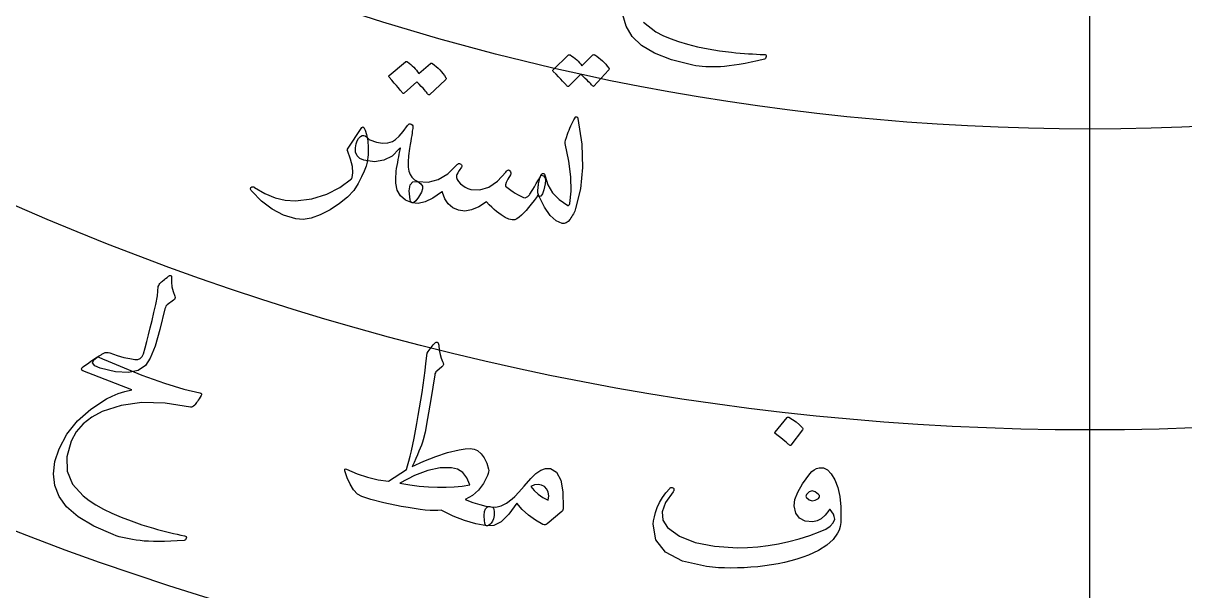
# Model space of a CAD drawing. Header units: millimetres. Extents: x -150 to 150, y -150 to 198.
# Drawn here: x -36.47 to 3.24, y -97.1 to -77.69 of the extents above; entities that cross this region are included whole.
import ezdxf

# ---------------------------------------------------------------- set-up
doc = ezdxf.new("R2010")
doc.units = ezdxf.units.MM
for name, color, linetype in [('CUT_OUTER', 1, 'Continuous'), ('ENGRAVE', 7, 'Continuous'), ('ENGRAVE_FINE', 8, 'Continuous'), ('GUIDE', 3, 'Continuous'), ('TEXT', 5, 'Continuous')]:
    doc.layers.add(name, color=color, linetype=linetype)

msp = doc.modelspace()

# ---------------------------------------------------------------- linework, layer by layer
at = {"layer": 'CUT_OUTER'}
msp.add_arc((0.0002, -0.0002), 149.9998, 179.017762, 3.164151, dxfattribs=at)
at = {"layer": 'ENGRAVE'}
for radius in [132.75, 112.1737, 91.5975]:
    msp.add_circle((0, 0), radius, dxfattribs=at)
at = {"layer": 'ENGRAVE_FINE'}
for points in [[(0, -91.5975), (0, -71.0212)], [(0, -112.1737), (0, -91.5975)]]:
    msp.add_lwpolyline(points, dxfattribs=at)
for radius in [122.4619, 101.8856, 81.3094]:
    msp.add_circle((0, 0), radius, dxfattribs=at)
at = {"layer": 'GUIDE'}
msp.add_circle((0, 0), 137.25, dxfattribs=at)
at = {"layer": 'TEXT'}
msp.add_lwpolyline([(-15.2581, -77.6554), (-14.8366, -77.9901), (-14.6068, -78.11), (-14.3499, -78.2209), (-14.0658, -78.3225), (-13.7547, -78.4145), (-13.4172, -78.497), (-13.054, -78.57), (-12.665, -78.6332), (-12.2506, -78.6861), (-12.1027, -78.701), (-11.957, -78.7144), (-11.8137, -78.7261), (-11.6726, -78.7364), (-11.5348, -78.7449), (-11.4013, -78.7517), (-11.272, -78.7567), (-11.147, -78.7599), (-11.1093, -78.7634), (-11.0838, -78.7764), (-11.0705, -78.7989), (-11.0696, -78.8309), (-11.0776, -78.8669), (-11.0903, -78.8937), (-11.1078, -78.9114), (-11.1299, -78.92), (-11.3631, -78.9765), (-11.5837, -79.0256), (-11.7917, -79.0677), (-11.987, -79.1027), (-12.1691, -79.1313), (-12.3375, -79.1541), (-12.4922, -79.1712), (-12.633, -79.1828), (-12.7645, -79.1866), (-12.8921, -79.1881), (-13.0159, -79.1871), (-13.1358, -79.1838), (-13.2522, -79.1771), (-13.3654, -79.1661), (-13.4753, -79.1508), (-13.582, -79.1311), (-14.3019, -78.9494), (-14.887, -78.722), (-15.337, -78.4519), (-15.6519, -78.1414), (-15.8563, -77.7896), (-15.9687, -77.4037)], dxfattribs=at)
for points in [[(-22.5451, -79.0702), (-22.5326, -79.0629), (-22.5173, -79.0607), (-22.4993, -79.0637), (-22.4786, -79.0717), (-22.4108, -79.123), (-22.3462, -79.1766), (-22.2848, -79.2325), (-22.2265, -79.2906), (-22.1711, -79.3517), (-22.1182, -79.4164), (-22.0678, -79.4847), (-22.0199, -79.5565), (-22.0123, -79.5765), (-22.0118, -79.5956), (-22.0185, -79.6139), (-22.0322, -79.6312), (-22.5785, -80.1386), (-22.5911, -80.1438), (-22.6063, -80.1395), (-22.6241, -80.1257), (-22.6446, -80.1026), (-22.6575, -80.0829), (-22.6797, -80.0546), (-22.711, -80.0177), (-22.7515, -79.9723), (-22.8015, -79.9175), (-22.8613, -79.8529), (-22.9308, -79.7783), (-23.01, -79.6937), (-23.445, -80.0811), (-23.463, -80.0917), (-23.4816, -80.09), (-23.501, -80.0762), (-23.521, -80.0501), (-23.5383, -80.0276), (-23.566, -79.9933), (-23.604, -79.9472), (-23.6523, -79.8893), (-23.7118, -79.8193), (-23.7835, -79.7369), (-23.8672, -79.6421), (-23.9629, -79.5347), (-23.9714, -79.519), (-23.9732, -79.5054), (-23.9681, -79.4938), (-23.9562, -79.4843), (-23.4013, -79.0129), (-23.3886, -79.0058), (-23.3733, -79.0038), (-23.3553, -79.0069), (-23.3346, -79.0152), (-23.2763, -79.0561), (-23.2208, -79.0999), (-23.1683, -79.1467), (-23.1186, -79.1963), (-23.0717, -79.2484), (-23.0274, -79.3023), (-22.9858, -79.3582), (-22.9467, -79.4161)], [(-16.9935, -78.7787), (-16.9817, -78.7705), (-16.9669, -78.7673), (-16.9491, -78.769), (-16.9283, -78.7756), (-16.8588, -78.822), (-16.7923, -78.8709), (-16.7288, -78.9224), (-16.6683, -78.9763), (-16.6104, -79.0334), (-16.5547, -79.0942), (-16.5013, -79.1588), (-16.45, -79.2271), (-16.4414, -79.2465), (-16.4398, -79.2655), (-16.4452, -79.2841), (-16.4576, -79.3024), (-16.9621, -79.8459), (-16.9741, -79.8519), (-16.9893, -79.8487), (-17.0076, -79.8362), (-17.029, -79.8146), (-17.0429, -79.7958), (-17.0663, -79.7692), (-17.0992, -79.7346), (-17.1416, -79.6921), (-17.1938, -79.641), (-17.2562, -79.5807), (-17.3288, -79.5112), (-17.4114, -79.4324), (-17.8143, -79.8486), (-17.8313, -79.8604), (-17.8496, -79.86), (-17.8694, -79.8476), (-17.8906, -79.823), (-17.9089, -79.8018), (-17.9381, -79.7695), (-17.9781, -79.7262), (-18.0288, -79.6719), (-18.0913, -79.6062), (-18.1664, -79.5291), (-18.2541, -79.4403), (-18.3543, -79.34), (-18.3636, -79.325), (-18.3661, -79.3115), (-18.3618, -79.2996), (-18.3507, -79.2893), (-17.8354, -78.781), (-17.8234, -78.773), (-17.8085, -78.7699), (-17.7907, -78.7718), (-17.77, -78.7786), (-17.7104, -78.8154), (-17.6534, -78.8552), (-17.5992, -78.8981), (-17.5476, -78.9441), (-17.4985, -78.9928), (-17.4519, -79.0435), (-17.4078, -79.0963), (-17.3661, -79.1512)], [(-17.504, -80.9529), (-17.3771, -81.8241), (-17.3457, -82.6262), (-17.4134, -83.3592), (-17.5831, -84.0227), (-17.5981, -84.0674), (-17.616, -84.113), (-17.6367, -84.1597), (-17.6604, -84.2073), (-17.6863, -84.255), (-17.7137, -84.3019), (-17.7425, -84.3479), (-17.7727, -84.3931), (-17.8363, -84.4694), (-17.9031, -84.5194), (-17.9729, -84.5431), (-18.0459, -84.5404), (-18.2539, -84.4486), (-18.4553, -84.2636), (-18.6492, -83.9853), (-18.8348, -83.6139), (-18.8578, -83.5583), (-18.8713, -83.4899), (-18.8755, -83.4086), (-18.8702, -83.3143), (-18.864, -83.2689), (-18.8573, -83.224), (-18.8502, -83.1798), (-18.8427, -83.1362), (-18.8344, -83.0934), (-18.8246, -83.0514), (-18.8134, -83.0102), (-18.8008, -82.9699), (-18.7734, -82.9011), (-18.7447, -82.854), (-18.7144, -82.8287), (-18.6827, -82.8251), (-18.6672, -82.834), (-18.6529, -82.8533), (-18.6398, -82.883), (-18.6281, -82.9232), (-18.5335, -83.2212), (-18.3731, -83.4875), (-18.1466, -83.7215), (-17.854, -83.9228), (-17.832, -83.9254), (-17.8135, -83.9143), (-17.7986, -83.8897), (-17.7873, -83.8515), (-17.7351, -83.4292), (-17.7442, -82.9479), (-17.8132, -82.4075), (-17.9405, -81.8079), (-17.9399, -81.7642), (-17.9263, -81.6954), (-17.9, -81.6017), (-17.8609, -81.4829), (-17.8363, -81.4147), (-17.8089, -81.3455), (-17.7787, -81.2753), (-17.7457, -81.2042), (-17.7111, -81.1328), (-17.6761, -81.0621), (-17.6409, -80.9919), (-17.6052, -80.9224), (-17.5954, -80.9058), (-17.5827, -80.8952), (-17.5672, -80.8905), (-17.5488, -80.8918), (-17.5341, -80.8982), (-17.5218, -80.9105), (-17.5117, -80.9287), (-17.504, -80.9529)], [(-28.6549, -83.4344), (-28.6748, -83.4094), (-28.6882, -83.3854), (-28.6952, -83.3625), (-28.6957, -83.3408), (-28.6918, -83.3245), (-28.6828, -83.3099), (-28.6687, -83.297), (-28.6495, -83.286), (-28.632, -83.2815), (-28.6121, -83.2833), (-28.5898, -83.2915), (-28.5652, -83.3061), (-28.2121, -83.5185), (-27.8603, -83.6657), (-27.5107, -83.7477), (-27.164, -83.7646), (-26.598, -83.6933), (-26.0899, -83.5426), (-25.6402, -83.3137), (-25.2488, -83.0077), (-25.2427, -83.0013), (-25.2374, -82.9958), (-25.233, -82.9912), (-25.2293, -82.9874), (-25.2263, -82.9839), (-25.2238, -82.9803), (-25.2218, -82.9765), (-25.2204, -82.9726), (-25.1973, -82.8037), (-25.2177, -82.5931), (-25.2812, -82.3408), (-25.3871, -82.0467), (-25.389, -82.0297), (-25.3885, -82.0156), (-25.3856, -82.0045), (-25.3803, -81.9963), (-24.8975, -81.2524), (-24.8628, -81.2297), (-24.8248, -81.2637), (-24.7835, -81.3544), (-24.7385, -81.502), (-24.6933, -81.7183), (-24.6745, -81.9473), (-24.682, -82.189), (-24.7161, -82.4434), (-24.7496, -82.5829), (-24.8105, -82.7512), (-24.899, -82.9485), (-25.0151, -83.1745), (-25.1716, -83.4079), (-25.3838, -83.6353), (-25.6522, -83.8563), (-25.9772, -84.0702), (-26.3122, -84.2453), (-26.6205, -84.3556), (-26.9015, -84.4014), (-27.1547, -84.3829), (-27.5724, -84.2555), (-27.9624, -84.0547), (-28.3236, -83.7809), (-28.6549, -83.4344)], [(-23.2049, -81.1431), (-23.1737, -81.1673), (-23.1548, -81.2009), (-23.1483, -81.2441), (-23.1542, -81.2968), (-23.1594, -81.3331), (-23.167, -81.3833), (-23.1769, -81.4476), (-23.1892, -81.5259), (-23.2037, -81.6177), (-23.2203, -81.7225), (-23.2389, -81.8403), (-23.2595, -81.9711), (-23.2958, -82.2216), (-23.3124, -82.4342), (-23.3094, -82.6088), (-23.2868, -82.7455), (-23.2439, -82.8597), (-23.1781, -82.9584), (-23.0891, -83.0418), (-22.9771, -83.1098), (-22.8739, -83.1783), (-22.8196, -83.2616), (-22.8141, -83.3595), (-22.8576, -83.4723), (-22.9569, -83.6423), (-23.0421, -83.7599), (-23.113, -83.8249), (-23.1695, -83.8375), (-23.4015, -83.7405), (-23.5722, -83.5948), (-23.6812, -83.401), (-23.7286, -83.1593), (-23.7297, -83.0869), (-23.729, -83.0102), (-23.7264, -82.9292), (-23.7219, -82.8437), (-23.7145, -82.7537), (-23.7029, -82.6588), (-23.6872, -82.5592), (-23.6674, -82.4548), (-23.6468, -82.3536), (-23.6288, -82.2636), (-23.6135, -82.1847), (-23.6009, -82.1171), (-23.5907, -82.0619), (-23.5828, -82.0201), (-23.5771, -81.9918), (-23.5737, -81.977), (-23.5722, -81.9701), (-23.5725, -81.9654), (-23.5745, -81.9629), (-23.5782, -81.9627), (-23.5838, -81.9651), (-23.5914, -81.9708), (-23.6011, -81.9797), (-23.6127, -81.9919), (-23.8587, -82.2347), (-24.1422, -82.3802), (-24.4626, -82.4279), (-24.8194, -82.3774), (-24.9595, -82.3171), (-25.0548, -82.2253), (-25.1052, -82.1022), (-25.1107, -81.9481), (-25.0869, -81.817), (-25.051, -81.7105), (-25.0029, -81.6285), (-24.9427, -81.5709), (-24.88, -81.537), (-24.8243, -81.5261), (-24.7757, -81.5382), (-24.734, -81.5733), (-24.701, -81.6138), (-24.6706, -81.6449), (-24.6428, -81.6664), (-24.6175, -81.6784), (-24.3884, -81.7558), (-24.1826, -81.7907), (-24.0004, -81.7834), (-23.842, -81.7339), (-23.7397, -81.6711), (-23.6199, -81.5589), (-23.483, -81.3972), (-23.3289, -81.1859), (-23.3027, -81.1526), (-23.2733, -81.1344), (-23.2407, -81.1313), (-23.2049, -81.1431)], [(-18.6279, -83.1889), (-18.6707, -83.392), (-18.7194, -83.5305), (-18.7741, -83.6045), (-18.8348, -83.6139), (-18.849, -83.586), (-18.8652, -83.577), (-18.8836, -83.5868), (-18.904, -83.6154), (-19.0034, -83.7534), (-19.0985, -83.8789), (-19.1894, -83.992), (-19.276, -84.0925), (-19.3589, -84.181), (-19.4387, -84.2578), (-19.5155, -84.323), (-19.589, -84.3765), (-19.6655, -84.4102), (-19.759, -84.4142), (-19.8695, -84.3882), (-19.9969, -84.3323), (-20.0642, -84.2919), (-20.1352, -84.2446), (-20.2099, -84.1904), (-20.2884, -84.1293), (-20.3698, -84.0605), (-20.4533, -83.9829), (-20.5389, -83.8966), (-20.6265, -83.8016), (-20.8911, -83.9726), (-21.14, -84.0768), (-21.3729, -84.1144), (-21.5892, -84.0856), (-21.7822, -84.0002), (-21.937, -83.8702), (-22.0534, -83.6959), (-22.1314, -83.4774), (-22.136, -83.46), (-22.1444, -83.4523), (-22.1565, -83.4545), (-22.1722, -83.4666), (-22.4604, -83.6699), (-22.7245, -83.7989), (-22.9637, -83.854), (-23.1777, -83.8352), (-23.1937, -83.8254), (-23.209, -83.8049), (-23.2236, -83.7737), (-23.2374, -83.7319), (-23.276, -83.4271), (-23.2451, -83.2219), (-23.1454, -83.1162), (-22.9771, -83.1098), (-22.6224, -83.1285), (-22.2803, -83.0374), (-21.9517, -82.8366), (-21.6373, -82.5265), (-21.6142, -82.5061), (-21.5919, -82.4931), (-21.5704, -82.4873), (-21.5498, -82.4889), (-21.5275, -82.4964), (-21.509, -82.5061), (-21.4943, -82.518), (-21.4834, -82.5322), (-21.4746, -82.5523), (-21.4722, -82.5718), (-21.476, -82.5908), (-21.4862, -82.6092), (-21.561, -82.7242), (-21.6145, -82.8113), (-21.6468, -82.8704), (-21.6576, -82.9016), (-21.6527, -82.9699), (-21.6284, -83.0389), (-21.5846, -83.1086), (-21.5214, -83.179), (-21.4448, -83.2441), (-21.3609, -83.298), (-21.2697, -83.3408), (-21.1713, -83.3723), (-20.8587, -83.3891), (-20.554, -83.2962), (-20.2583, -83.0938), (-19.972, -82.7818), (-19.9466, -82.7498), (-19.9224, -82.7271), (-19.8994, -82.7139), (-19.8775, -82.71), (-19.8656, -82.7139), (-19.8542, -82.7199), (-19.8433, -82.7279), (-19.8329, -82.7379), (-19.8088, -82.7716), (-19.7979, -82.8065), (-19.8, -82.8425), (-19.8154, -82.8797), (-19.9039, -83.0299), (-19.9603, -83.1438), (-19.9843, -83.2214), (-19.9759, -83.2626), (-19.8876, -83.3327), (-19.803, -83.3963), (-19.7222, -83.4536), (-19.6452, -83.5045), (-19.5716, -83.5492), (-19.5008, -83.5877), (-19.4329, -83.6202), (-19.3678, -83.6465), (-19.3136, -83.6569), (-19.2618, -83.6453), (-19.2126, -83.6115), (-19.1659, -83.5558), (-19.1542, -83.5391), (-19.1313, -83.5036), (-19.0971, -83.4493), (-19.0516, -83.376), (-18.9954, -83.2838), (-18.9291, -83.1724), (-18.8526, -83.0418), (-18.7661, -82.892), (-18.6877, -82.9135), (-18.6386, -82.9701), (-18.6187, -83.0619), (-18.6279, -83.1889)], [(-32.3619, -89.0007), (-32.3041, -88.7943), (-32.2455, -88.5763), (-32.186, -88.3468), (-32.1256, -88.1057), (-32.0643, -87.8521), (-32.0022, -87.5849), (-31.9392, -87.3042), (-31.8754, -87.0099), (-31.8514, -86.6941), (-31.8384, -86.6563), (-31.8211, -86.622), (-31.7993, -86.5914), (-31.7732, -86.5644), (-31.7585, -86.551), (-31.7381, -86.5337), (-31.712, -86.5126), (-31.6802, -86.4876), (-31.643, -86.4582), (-31.6007, -86.4237), (-31.5532, -86.3842), (-31.5006, -86.3396), (-31.4826, -86.3254), (-31.464, -86.3173), (-31.4448, -86.3154), (-31.425, -86.3197), (-31.4107, -86.3288), (-31.4016, -86.344), (-31.3974, -86.3653), (-31.3983, -86.3926), (-31.4021, -86.547), (-31.3857, -86.7037), (-31.3488, -86.8627), (-31.2916, -87.0241), (-31.2784, -87.0684), (-31.2812, -87.1068), (-31.3001, -87.1395), (-31.3351, -87.1665), (-31.5505, -87.318), (-31.5709, -87.3388), (-31.59, -87.3689), (-31.6077, -87.4085), (-31.6239, -87.4574), (-31.7952, -88.1692), (-31.9633, -88.7299), (-32.1293, -89.1392), (-32.2939, -89.397), (-32.5353, -89.567), (-32.874, -89.6387), (-33.3097, -89.6111), (-33.8416, -89.4826), (-34.0261, -89.4007), (-34.0964, -89.3063), (-34.0527, -89.1996), (-33.8954, -89.0806), (-33.8704, -89.0665), (-33.8461, -89.0526), (-33.8224, -89.039), (-33.7993, -89.0256), (-33.7768, -89.0126), (-33.7549, -88.9998), (-33.7335, -88.9872), (-33.7128, -88.975), (-33.6656, -88.9546), (-33.6151, -88.9464), (-33.5614, -88.9503), (-33.5043, -88.9663), (-33.2533, -89.0515), (-33.0283, -89.1164), (-32.8295, -89.1611), (-32.6568, -89.1859), (-32.5537, -89.1845), (-32.4702, -89.1531), (-32.4063, -89.0918), (-32.3619, -89.0007)], [(-22.1822, -94.3444), (-22.2911, -94.355), (-22.4175, -94.3575), (-22.5614, -94.3519), (-22.7227, -94.338), (-22.9017, -94.3167), (-23.0986, -94.2888), (-23.3134, -94.2541), (-23.5459, -94.2126), (-24.1428, -94.0883), (-24.591, -93.9759), (-24.8909, -93.8777), (-25.0425, -93.7951), (-25.1764, -93.6414), (-25.2927, -93.4565), (-25.3912, -93.2405), (-25.4719, -92.9936), (-25.4767, -92.9561), (-25.4693, -92.9345), (-25.4498, -92.9288), (-25.4181, -92.9389), (-25.0554, -93.0941), (-24.6956, -93.2143), (-24.339, -93.2994), (-23.9861, -93.3495), (-23.3694, -92.9539), (-23.3267, -92.821), (-23.2834, -92.6689), (-23.2397, -92.4979), (-23.1956, -92.3078), (-23.1506, -92.0996), (-23.1047, -91.8745), (-23.0578, -91.6324), (-23.0098, -91.3733), (-22.9617, -91.1039), (-22.9163, -90.8382), (-22.8736, -90.576), (-22.8335, -90.3176), (-22.7961, -90.0632), (-22.7617, -89.8133), (-22.73, -89.568), (-22.7013, -89.3273), (-22.6636, -88.9763), (-22.6274, -88.9218), (-22.5915, -88.87), (-22.5559, -88.8211), (-22.5205, -88.7749), (-22.4859, -88.7314), (-22.4524, -88.6906), (-22.42, -88.6523), (-22.3888, -88.6165), (-22.3732, -88.6037), (-22.3562, -88.596), (-22.3377, -88.5935), (-22.3178, -88.5961), (-22.2963, -88.6073), (-22.2802, -88.6286), (-22.2693, -88.66), (-22.2638, -88.7017), (-22.2453, -88.8711), (-22.2169, -89.0199), (-22.1786, -89.1482), (-22.1304, -89.256), (-22.1088, -89.3078), (-22.1055, -89.3559), (-22.1207, -89.4005), (-22.1543, -89.4415), (-22.3312, -89.589), (-22.3592, -89.6142), (-22.38, -89.6439), (-22.3937, -89.6783), (-22.4002, -89.7174), (-22.5339, -90.5613), (-22.6436, -91.212), (-22.7302, -91.6692), (-22.7942, -91.9329), (-22.8214, -92.019), (-22.855, -92.1131), (-22.8948, -92.2153), (-22.941, -92.3254), (-22.9925, -92.4438), (-23.0486, -92.5706), (-23.1093, -92.7058), (-23.1746, -92.8495), (-22.7687, -92.6599), (-22.3657, -92.5009), (-21.9653, -92.3723), (-21.567, -92.2743), (-21.3609, -92.2407), (-21.1878, -92.2344), (-21.0475, -92.2555), (-20.9398, -92.3043), (-20.8131, -92.413), (-20.7077, -92.5547), (-20.6235, -92.7297), (-20.5605, -92.9378), (-20.5556, -92.9841), (-20.5593, -93.0352), (-20.5716, -93.091), (-20.5926, -93.1515), (-20.7327, -93.4279), (-20.9066, -93.6567), (-21.1144, -93.8377), (-21.3563, -93.9707), (-21.0964, -94.0732), (-20.8632, -94.15), (-20.6568, -94.2012), (-20.4775, -94.227), (-20.431, -94.2399), (-20.397, -94.2711), (-20.3756, -94.3204), (-20.3667, -94.3879), (-20.3705, -94.5216), (-20.3886, -94.6322), (-20.421, -94.7198), (-20.4676, -94.7844), (-20.5175, -94.8302), (-20.5595, -94.8615), (-20.5935, -94.8784), (-20.6196, -94.8808), (-20.9931, -94.8103), (-21.3784, -94.6975), (-21.775, -94.5422), (-22.1822, -94.3444)], [(-33.2969, -89.3615), (-32.4161, -89.7204), (-31.6431, -89.9999), (-30.9797, -90.2028), (-30.4276, -90.3317), (-30.4105, -90.3353), (-30.3966, -90.3412), (-30.386, -90.3494), (-30.3786, -90.36), (-30.3747, -90.3724), (-30.3746, -90.3859), (-30.3783, -90.4006), (-30.3858, -90.4164), (-30.4212, -90.4761), (-30.4545, -90.5306), (-30.4855, -90.5799), (-30.5144, -90.6241), (-30.541, -90.6632), (-30.5654, -90.6972), (-30.5876, -90.7259), (-30.6076, -90.7496), (-30.6453, -90.7855), (-30.6826, -90.8087), (-30.7195, -90.8192), (-30.7562, -90.8171), (-31.6209, -90.6845), (-32.4099, -90.6646), (-33.1251, -90.7595), (-33.7679, -90.9709), (-34.1256, -91.1604), (-34.4215, -91.3912), (-34.6554, -91.664), (-34.8267, -91.9793), (-34.9803, -92.5178), (-34.9651, -93.0096), (-34.7797, -93.4545), (-34.423, -93.8513), (-34.2186, -94.0061), (-33.9863, -94.1565), (-33.7262, -94.3023), (-33.4383, -94.4432), (-33.1232, -94.5793), (-32.7815, -94.7106), (-32.4133, -94.8367), (-32.0186, -94.9574), (-31.8771, -94.9967), (-31.7375, -95.0341), (-31.6, -95.0697), (-31.4643, -95.1034), (-31.3316, -95.135), (-31.2028, -95.1641), (-31.0778, -95.1908), (-30.9566, -95.2151), (-30.9205, -95.2249), (-30.8979, -95.242), (-30.889, -95.2664), (-30.8936, -95.2981), (-30.9077, -95.3322), (-30.9248, -95.3564), (-30.9448, -95.3709), (-30.9679, -95.3756), (-31.2046, -95.3918), (-31.4279, -95.4031), (-31.6376, -95.4097), (-31.8337, -95.4115), (-32.0158, -95.4094), (-32.1836, -95.4039), (-32.337, -95.3952), (-32.4761, -95.3833), (-32.6046, -95.3654), (-32.729, -95.3459), (-32.8493, -95.3247), (-32.9654, -95.3018), (-33.0776, -95.2762), (-33.1858, -95.2469), (-33.2902, -95.2139), (-33.3907, -95.1773), (-34.061, -94.8822), (-34.5931, -94.5648), (-34.9872, -94.2275), (-35.2435, -93.8719), (-35.3858, -93.493), (-35.4331, -93.0948), (-35.3862, -92.6777), (-35.2458, -92.2414), (-34.9732, -91.7377), (-34.6108, -91.286), (-34.1599, -90.8851), (-33.6216, -90.5336), (-33.428, -90.4384), (-33.2185, -90.3556), (-32.9933, -90.2853), (-32.7523, -90.2272), (-34.437, -89.5818), (-34.4708, -89.5489), (-34.4757, -89.5112), (-34.4518, -89.4686), (-34.3992, -89.4211), (-34.3097, -89.3569), (-34.2289, -89.2993), (-34.1568, -89.2484), (-34.0931, -89.2041), (-34.0382, -89.1669), (-33.9922, -89.1372), (-33.955, -89.115), (-33.9267, -89.1005), (-33.8802, -89.1137), (-33.7599, -89.1618), (-33.5655, -89.2446), (-33.2969, -89.3615)], [(-10.3557, -91.1716), (-10.3458, -91.1634), (-10.3328, -91.1593), (-10.3167, -91.1592), (-10.2974, -91.1633), (-10.1663, -91.2369), (-10.0443, -91.3224), (-9.9315, -91.4198), (-9.8279, -91.5291), (-9.8183, -91.5451), (-9.815, -91.5604), (-9.818, -91.575), (-9.8271, -91.589), (-10.2237, -92.1141), (-10.2377, -92.1261), (-10.2542, -92.1275), (-10.2731, -92.1184), (-10.2944, -92.0987), (-10.3129, -92.0817), (-10.3421, -92.0559), (-10.3821, -92.0215), (-10.4329, -91.9784), (-10.4953, -91.9264), (-10.5701, -91.8654), (-10.6573, -91.7955), (-10.7569, -91.7165), (-10.7698, -91.7037), (-10.7757, -91.6918), (-10.7744, -91.6808), (-10.7659, -91.6705)], [(-21.833, -92.8915), (-22.2126, -92.8956), (-22.6319, -92.9851), (-23.0921, -93.1597), (-23.5943, -93.4186), (-23.2567, -93.4749), (-22.9298, -93.5169), (-22.6135, -93.5447), (-22.3082, -93.5583), (-22.0144, -93.5581), (-21.7328, -93.5448), (-21.4634, -93.5183), (-21.2063, -93.4788), (-21.3075, -93.2365), (-21.4455, -93.058), (-21.6206, -92.9431), (-21.833, -92.8915)], [(-18.4463, -92.9182), (-18.2362, -93.0439), (-18.0931, -93.3094), (-18.0165, -93.7151), (-18.0062, -94.2611), (-18.0093, -94.2998), (-18.018, -94.3326), (-18.0322, -94.3597), (-18.0519, -94.381), (-18.5534, -94.8065), (-18.5875, -94.8315), (-18.6239, -94.8438), (-18.6625, -94.8433), (-18.7034, -94.83), (-18.96, -94.6824), (-19.1942, -94.5119), (-19.4059, -94.3188), (-19.5949, -94.1032), (-19.863, -94.4824), (-20.1248, -94.7381), (-20.3797, -94.8704), (-20.627, -94.8792), (-20.6511, -94.8639), (-20.6721, -94.8294), (-20.6897, -94.7756), (-20.7041, -94.7026), (-20.7125, -94.5276), (-20.6995, -94.3916), (-20.6653, -94.2944), (-20.6098, -94.2362), (-20.5826, -94.2255), (-20.5527, -94.2201), (-20.5201, -94.2201), (-20.4848, -94.2254), (-20.3122, -94.2333), (-20.1328, -94.191), (-19.9469, -94.0985), (-19.7547, -93.9558), (-19.6654, -93.8682), (-19.5289, -93.7221), (-19.3455, -93.5172), (-19.1159, -93.2533), (-18.9444, -93.0825), (-18.7757, -92.9697), (-18.6098, -92.9149), (-18.4463, -92.9182)], [(-9.2592, -92.8884), (-9.1143, -92.892), (-8.9768, -92.9628), (-8.8465, -93.1008), (-8.723, -93.3061), (-8.6196, -93.5677), (-8.55, -93.8746), (-8.5143, -94.2268), (-8.5127, -94.6244), (-8.5214, -94.7677), (-8.5431, -94.8997), (-8.5776, -95.0202), (-8.6252, -95.1293), (-8.7779, -95.3416), (-8.9952, -95.5374), (-9.2774, -95.7163), (-9.6249, -95.8776), (-9.8195, -95.9487), (-10.02, -96.0137), (-10.2263, -96.0726), (-10.4384, -96.1252), (-10.6568, -96.1716), (-10.8818, -96.2116), (-11.1135, -96.2452), (-11.3519, -96.2724), (-11.5907, -96.2933), (-11.8238, -96.3083), (-12.0511, -96.3173), (-12.2726, -96.3205), (-12.4887, -96.3173), (-12.6997, -96.3073), (-12.9056, -96.2905), (-13.1063, -96.2669), (-13.9313, -96.0829), (-14.5109, -95.7776), (-14.8445, -95.3555), (-14.9331, -94.8191), (-14.9195, -94.6999), (-14.8913, -94.566), (-14.8487, -94.4175), (-14.7916, -94.2544), (-14.7129, -94.0776), (-14.6161, -93.9094), (-14.5012, -93.7494), (-14.3685, -93.5978), (-14.3496, -93.581), (-14.3289, -93.5701), (-14.3063, -93.5651), (-14.2818, -93.566), (-14.2591, -93.5727), (-14.2419, -93.5852), (-14.2303, -93.6034), (-14.2242, -93.6274), (-14.2234, -93.6529), (-14.2278, -93.6757), (-14.2374, -93.6959), (-14.2521, -93.7134), (-14.5088, -94.0736), (-14.6262, -94.3968), (-14.6029, -94.6834), (-14.4377, -94.9334), (-14.0321, -95.2281), (-13.4985, -95.4431), (-12.838, -95.5764), (-12.052, -95.6253), (-11.704, -95.6189), (-11.3538, -95.5947), (-11.0016, -95.5526), (-10.6475, -95.4927), (-10.2922, -95.4148), (-9.9363, -95.3189), (-9.58, -95.205), (-9.2235, -95.0731), (-9.0327, -94.9864), (-8.8856, -94.8869), (-8.7823, -94.7747), (-8.7226, -94.6501), (-8.7401, -94.5589), (-8.7729, -94.4737), (-8.821, -94.3945), (-8.8844, -94.3214), (-8.8924, -94.3174), (-8.9029, -94.3215), (-8.9161, -94.3338), (-8.9319, -94.3542), (-9.0536, -94.5153), (-9.1844, -94.6325), (-9.3243, -94.7057), (-9.473, -94.7348), (-9.7373, -94.7117), (-9.9323, -94.613), (-10.0578, -94.439), (-10.1136, -94.19), (-10.0894, -93.9782), (-9.992, -93.7264), (-9.8219, -93.4347), (-9.5801, -93.1025), (-9.5065, -93.0217), (-9.4285, -92.9592), (-9.3461, -92.9147), (-9.2592, -92.8884)], [(-19.1115, -93.5273), (-18.9984, -93.6689), (-18.8626, -93.794), (-18.7043, -93.9024), (-18.5234, -93.9941), (-18.5055, -93.8485), (-18.5211, -93.7237), (-18.57, -93.6198), (-18.6522, -93.5366), (-18.7549, -93.4815), (-18.8656, -93.4616), (-18.9845, -93.4769), (-19.1115, -93.5273)], [(-9.2829, -93.9394), (-9.2527, -93.9087), (-9.2417, -93.8762), (-9.2498, -93.8418), (-9.277, -93.8055), (-9.3928, -93.7127), (-9.5, -93.6823), (-9.5989, -93.7143), (-9.6896, -93.8086), (-9.7033, -93.839), (-9.7084, -93.8665), (-9.705, -93.8911), (-9.6929, -93.9129), (-9.5975, -93.989), (-9.4973, -94.0188), (-9.3924, -94.0023), (-9.2829, -93.9394)]]:
    msp.add_lwpolyline(points, close=True, dxfattribs=at)

doc.saveas('drawing.dxf')
